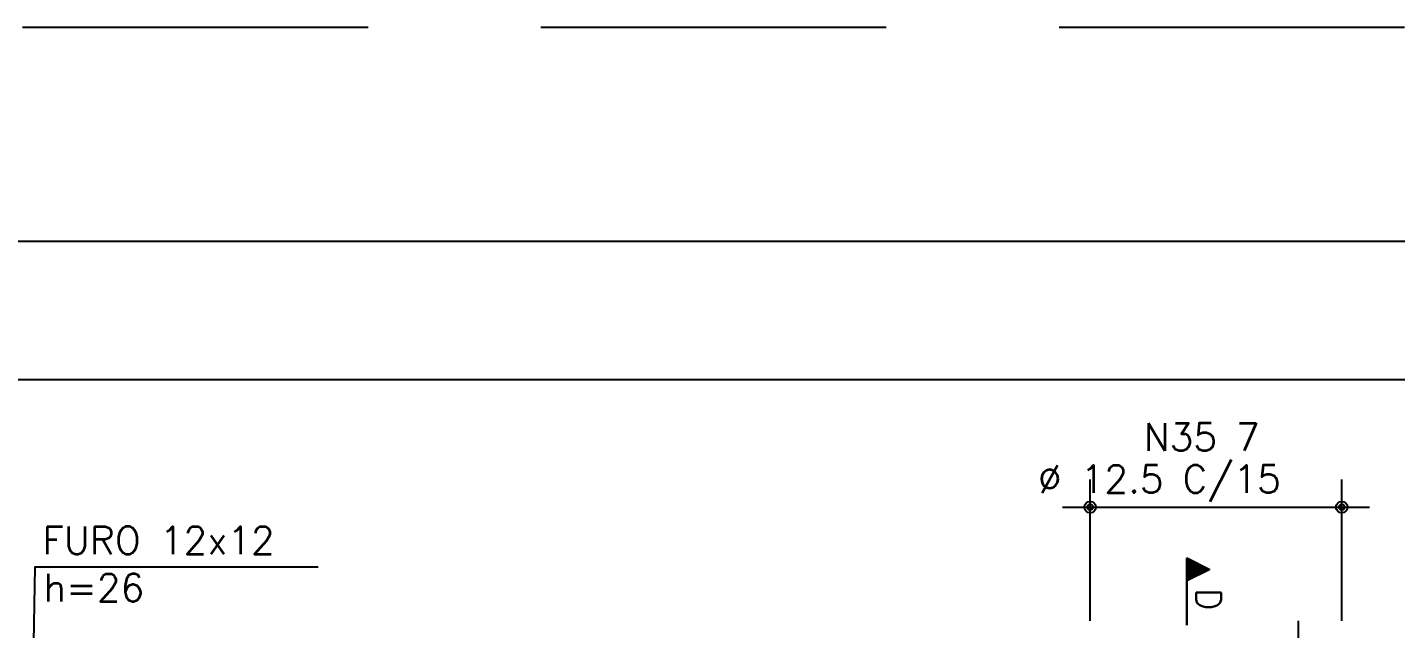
# Model space of a CAD drawing. Extents: x -1 to 122, y -1 to 61.
# Drawn here: x 36.77 to 46.67, y 56.7 to 61.05 of the extents above; entities that cross this region are included whole.
import ezdxf

# ---------------------------------------------------------------- set-up
doc = ezdxf.new("R2010")
doc.units = 0
doc.header["$MEASUREMENT"] = 0
doc.linetypes.add('HIDDEN', pattern=[0.375, 0.25, -0.125])
doc.layers.get('0').update_dxf_attribs({"linetype": 'CONTINUOUS'})
doc.layers.get('Defpoints').update_dxf_attribs({"linetype": 'CONTINUOUS'})
for name, color, linetype in [('ARQ_FOLHA', 7, 'CONTINUOUS'), ('PENA_01', 1, 'CONTINUOUS'), ('PENA_02', 2, 'CONTINUOUS'), ('PENA_03', 3, 'CONTINUOUS')]:
    doc.layers.add(name, color=color, linetype=linetype)
doc.styles.get("Standard").update_dxf_attribs({"font": 'ROMANS.SHX'})

# ---------------------------------------------------------------- blocks, each defined once
blk = doc.blocks.new('FOLHA A1+1 - 1102 X 594')
at = {"layer": 'ARQ_FOLHA', "color": 1}
for points in [[(-1189, 0), (0, 0), (0, 594), (-1189, 594)], [(-1164, 10), (-10, 10), (-10, 584), (-1164, 584)]]:
    blk.add_lwpolyline(points, close=True, dxfattribs=at)
at = {"layer": 'Defpoints', "color": 8, "linetype": 'HIDDEN', "ltscale": 100}
blk.add_lwpolyline([(-1208.5, 609.5), (-1208.5, -15.5), (19.5, -15.5), (19.5, 609.5)], close=True, dxfattribs=at)

msp = doc.modelspace()

# ---------------------------------------------------------------- linework, layer by layer
at = {"layer": 'PENA_01', "linetype": 'Continuous'}
for p, q in [((44.4616, 56.7599), (44.4616, 57.7826)), ((46.2816, 56.7599), (46.2816, 57.7826)), ((44.2616, 57.5826), (46.4816, 57.5826)), ((45.9683, 54.5399), (45.9683, 56.7599))]:
    msp.add_line(p, q, dxfattribs=at)
at = {"layer": 'PENA_02', "linetype": 'Continuous'}
for centre, radius in [((44.4616, 57.5826), 0.0416), ((46.2816, 57.5826), 0.0416), ((44.4616, 57.5826), 0.0208), ((46.2816, 57.5826), 0.0208)]:
    msp.add_circle(centre, radius, dxfattribs=at)
at = {"layer": 'PENA_03', "linetype": 'Continuous'}
for p, q in [((45.161, 56.7289), (45.161, 57.2153)), ((45.161, 57.2153), (45.327, 57.1323)), ((45.1617, 57.2141), (45.1617, 57.0505)), ((45.1617, 57.2141), (45.3254, 57.1323)), ((45.3254, 57.1323), (45.1617, 57.0505)), ((45.327, 57.1323), (45.1617, 57.0497)), ((45.1738, 57.2089), (45.1738, 57.0557)), ((45.1866, 57.2025), (45.1866, 57.0621)), ((45.1993, 57.1961), (45.1993, 57.0685)), ((45.2121, 57.1897), (45.2121, 57.0749)), ((45.2249, 57.1834), (45.2249, 57.0812)), ((45.2376, 57.177), (45.2376, 57.0876)), ((45.2504, 57.1706), (45.2504, 57.094)), ((45.2632, 57.1642), (45.2632, 57.1004)), ((45.2759, 57.1578), (45.2759, 57.1068)), ((45.2887, 57.1515), (45.2887, 57.1132)), ((45.3015, 57.1451), (45.3015, 57.1195)), ((45.3142, 57.1387), (45.3142, 57.1259)), ((45.1617, 57.0497), (45.1617, 56.7289))]:
    msp.add_line(p, q, dxfattribs=at)
msp.add_lwpolyline([(38.8756, 57.1484), (36.8265, 57.1484), (36.7816, 54.6999), (36.7535, 54.9483), (36.7816, 54.6999), (36.8188, 54.9471)], dxfattribs=at)

# ---------------------------------------------------------------- block references
at = {"xscale": 0.09999999999999938, "yscale": 0.09999999999999938, "zscale": 0.09999999999999938}
msp.add_blockref('FOLHA A1+1 - 1102 X 594', (119.7863, 0.1029), dxfattribs=at)

# ---------------------------------------------------------------- texts
at = {"layer": 'PENA_03', "linetype": 'Continuous'}
for s, p in [('N35 7', (44.8482, 57.9894)), ('%%c 12.5 C/15', (44.0836, 57.6871)), ('FURO 12x12', (36.8813, 57.243)), ('h=26', (36.8886, 56.8996))]:
    msp.add_text(s, height=0.2, dxfattribs=at).set_placement(p)
msp.add_text('D', height=0.18, rotation=270, dxfattribs=at).set_placement((45.2281, 56.9969))

doc.saveas('drawing.dxf')
